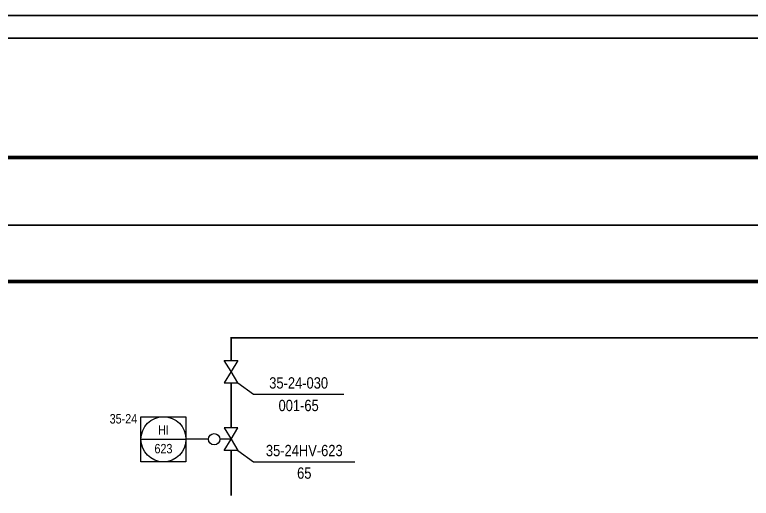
# Model space of a CAD drawing. Header units: millimetres. Extents: x -55 to 6506, y -5 to 599.
# Drawn here: x 4892 to 5055.4, y 486.9 to 594.2 of the extents above; entities that cross this region are included whole.
import ezdxf
from ezdxf.enums import TextEntityAlignment as Align

# ---------------------------------------------------------------- set-up
doc = ezdxf.new("R2010")
doc.units = ezdxf.units.MM
doc.header["$LTSCALE"] = 10
doc.header["$MEASUREMENT"] = 0
doc.layers.get('0').update_dxf_attribs({"linetype": 'CONTINUOUS'})
for name, color, linetype in [('P-A-SHEET', 3, 'CONTINUOUS'), ('P-CVPOS', 7, 'CONTINUOUS'), ('P-FILTERED_WATER', 3, 'CONTINUOUS'), ('P-INSTRPOS', 7, 'CONTINUOUS'), ('P-INSTRPOS_TEXTS', 7, 'CONTINUOUS'), ('P-INSTRU', 7, 'CONTINUOUS'), ('P-MASS1', 6, 'CONTINUOUS'), ('P-VALVEPOS', 7, 'CONTINUOUS'), ('P-VENTS', 7, 'CONTINUOUS'), ('P-WATER', 3, 'CONTINUOUS')]:
    doc.layers.add(name, color=color, linetype=linetype)
doc.styles.add('Arial', font='ARIALN.TTF')

# ---------------------------------------------------------------- blocks, each defined once
blk = doc.blocks.new('CVM4068')
at = {"color": 0, "linetype": 'Continuous'}
blk.add_lwpolyline([(-1.5, 4.5, -1), (1.5, 4.5, -1), (-1.5, 4.5)], format="xyb", close=True, dxfattribs=at)
blk.add_lwpolyline([(0, 0), (0, 3)], dxfattribs=at)
at = {"layer": 'P-VENTS', "color": 7, "linetype": 'Continuous'}
for points in [[(-3, -1.8), (-3, 1.8), (0, 0)], [(3, -1.8), (3, 1.8), (0, 0)]]:
    blk.add_lwpolyline(points, close=True, dxfattribs=at)
blk = doc.blocks.new('PPI_1204A')
at = {"color": 0, "linetype": 'ByBlock'}
for p, q in [((-6, -6), (-6, 6)), ((-6, 6), (6, 6)), ((6, 6), (6, -6)), ((-6, 0), (6, 0)), ((6, -6), (-6, -6))]:
    blk.add_line(p, q, dxfattribs=at)
blk.add_circle((0, 0), 6, dxfattribs=at)
blk = doc.blocks.new('P7A1100')
at = {"color": 0, "linetype": 'ByBlock'}
for points in [[(-3, -1.8), (-3, 1.8), (0, 0)], [(3, -1.8), (3, 1.8), (0, 0)]]:
    blk.add_lwpolyline(points, close=True, dxfattribs=at)
blk = doc.blocks.new('PPI_0900A')
at = {"color": 0, "linetype": 'ByBlock'}
blk.add_line((-1, 0), (1, 0), dxfattribs=at)
blk = doc.blocks.new('PPI_1000A')
at = {"color": 0, "linetype": 'ByBlock'}
blk.add_line((-1, 0), (1, 0), dxfattribs=at)

msp = doc.modelspace()

# ---------------------------------------------------------------- linework, layer by layer
at = {"layer": 'P-A-SHEET', "color": 7, "const_width": 0.35}
for points in [[(-50, 0), (6501, 0), (6501, 594), (-50, 594)], [(-45, 5), (6496, 5), (6496, 589), (-45, 589)]]:
    msp.add_lwpolyline(points, close=True, dxfattribs=at)
at = {"layer": 'P-CVPOS'}
msp.add_lwpolyline([(4941.5, 497.5), (4945, 495), (4967.5, 495)], dxfattribs=at)
at = {"layer": 'P-FILTERED_WATER', "const_width": 0.35}
msp.add_lwpolyline([(4707.5, 537.5), (4707.5, 547.5), (5973.5, 547.5)], dxfattribs=at)
at = {"layer": 'P-INSTRU'}
msp.add_lwpolyline([(4935, 500), (4930, 500)], dxfattribs=at)
at = {"layer": 'P-MASS1', "const_width": 0.8}
for points in [[(4385, 537.5), (4385, 562.5), (5973.5, 562.5)], [(4255, 452.5), (4255, 535), (5112.5, 535), (5112.5, 525)]]:
    msp.add_lwpolyline(points, dxfattribs=at)
at = {"layer": 'P-VALVEPOS'}
msp.add_lwpolyline([(4941.5, 512.5), (4945, 510), (4965, 510)], dxfattribs=at)
at = {"layer": 'P-WATER', "const_width": 0.35}
for points in [[(4940, 517.5), (4940, 522.5)], [(4940, 517.5), (4940, 522.5), (5330, 522.5), (5330, 317.5)], [(4940, 505), (4940, 512.5)], [(4940, 502.5), (4940, 512.5)], [(4940, 487.5), (4940, 497.5)]]:
    msp.add_lwpolyline(points, dxfattribs=at)

# ---------------------------------------------------------------- block references
at = {"layer": 'P-CVPOS', "color": 140}
msp.add_blockref('PPI_1000A', (4956.25, 495), dxfattribs=at)
at = {"layer": 'P-INSTRPOS', "color": 140, "xscale": 0.8333, "yscale": 0.8333, "zscale": 0.8333}
msp.add_blockref('PPI_1204A', (4925, 500), dxfattribs=at)
at = {"layer": 'P-VALVEPOS', "color": 140}
msp.add_blockref('PPI_0900A', (4955, 510), dxfattribs=at)
at = {"layer": 'P-VENTS', "xscale": 0.8333333333333334, "yscale": 0.8333333333333334, "zscale": 0.8333333333333334}
for name, p, rotation in [('P7A1100', (4940, 515), 270), ('CVM4068', (4940, 500), 90)]:
    msp.add_blockref(name, p, dxfattribs=dict(at, rotation=rotation))

# ---------------------------------------------------------------- texts
at = {"layer": 'P-CVPOS', "color": 140, "style": 'Arial'}
for s, p in [('35-24HV-623', (4956.25, 497.5)), ('65', (4956.25, 492.5))]:
    msp.add_text(s, height=2.5, dxfattribs=at).set_placement(p, align=Align.MIDDLE)
at = {"layer": 'P-INSTRPOS_TEXTS', "style": 'Arial'}
msp.add_text('35-24', height=2.083, dxfattribs=at).set_placement((4919.17, 503.5), align=Align.RIGHT)
for s, p in [('HI', (4925, 502.08)), ('623', (4925, 497.92))]:
    msp.add_text(s, height=2.083, dxfattribs=at).set_placement(p, align=Align.MIDDLE)
at = {"layer": 'P-VALVEPOS', "color": 140, "style": 'Arial'}
for s, p in [('35-24-030', (4955, 512.5)), ('001-65', (4955, 507.5))]:
    msp.add_text(s, height=2.5, dxfattribs=at).set_placement(p, align=Align.MIDDLE)

doc.saveas('drawing.dxf')
